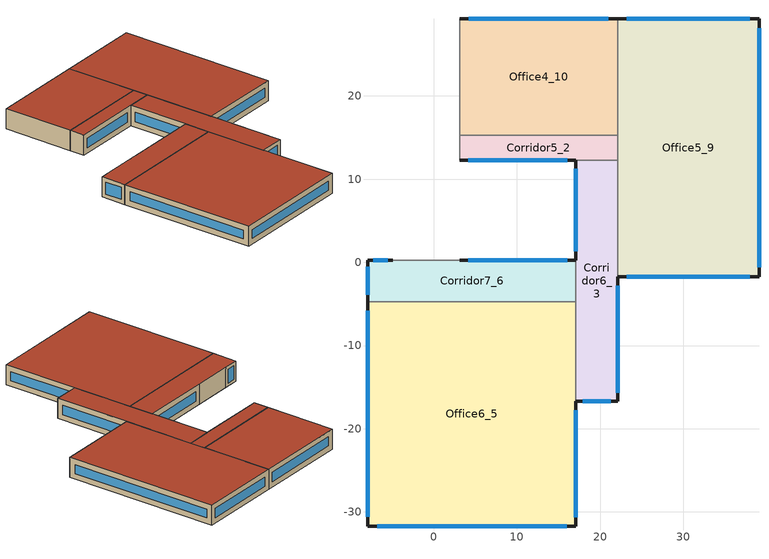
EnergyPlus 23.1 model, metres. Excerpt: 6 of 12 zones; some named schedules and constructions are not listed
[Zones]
Corridor5_2
 floor outside (90.1-2019 Nonresidential CZ 0 Exterior Floor (Mass)): 3.11,15.28 22.11,15.28 22.11,12.28 3.11,12.28 z7.07
 wall outside (90.1-2019 Nonresidential CZ 0 Exterior Wall (Mass)): 3.11,12.28 17.11,12.28 z7.07:11.07
 wall to Corridor4_4 (Interior Partition (Mass)): 3.11,15.28 3.11,12.28 z7.07:11.07
 wall to Corridor6_3 (Interior Partition (Mass)): 17.11,12.28 22.11,12.28 z7.07:11.07
 wall to Office5_9 (Interior Partition (Mass)): 22.11,12.28 22.11,15.28 z7.07:11.07
 wall to Office4_10 (Interior Partition (Mass)): 22.11,15.28 3.11,15.28 z7.07:11.07
 window (DoublePaneLoEe2): 4.16,12.28 16.05,12.28 z8.13:10.02
 roof outside (90.1-2019 Nonresidential CZ 0 Exterior Roof (Mass)): 3.11,15.28 3.11,12.28 22.11,12.28 22.11,15.28 z11.07
Corridor6_3
 floor outside (90.1-2019 Nonresidential CZ 0 Exterior Floor (Mass)): 17.11,12.28 22.11,12.28 22.11,-16.72 17.11,-16.72 z7.07
 wall outside (90.1-2019 Nonresidential CZ 0 Exterior Wall (Mass)): 17.11,12.28 17.11,0.28 / 17.11,-16.72 22.11,-16.72 22.11,-1.72 z7.07:11.07
 wall to Office6_5 (Interior Partition (Mass)): 17.11,-4.72 17.11,-16.72 z7.07:11.07
 wall to Corridor7_6 (Interior Partition (Mass)): 17.11,0.28 17.11,-4.72 z7.07:11.07
 wall to Office5_9 (Interior Partition (Mass)): 22.11,-1.72 22.11,12.28 z7.07:11.07
 window (DoublePaneLoEe2): 17.11,11.25 17.11,1.32 z8.11:10.04; 17.92,-16.72 21.29,-16.72 z7.89:10.26; 22.11,-15.65 22.11,-2.78 z8.14:10.01
 roof outside (90.1-2019 Nonresidential CZ 0 Exterior Roof (Mass)): 17.11,12.28 17.11,-16.72 22.11,-16.72 22.11,12.28 z11.07
Office6_5
 floor outside (90.1-2019 Nonresidential CZ 0 Exterior Floor (Mass)): -7.89,-31.72 -7.89,-4.72 17.11,-4.72 17.11,-31.72 z7.07
 wall outside (90.1-2019 Nonresidential CZ 0 Exterior Wall (Mass)): -7.89,-4.72 -7.89,-31.72 17.11,-31.72 17.11,-16.72 z7.07:11.07
 wall to Corridor7_6 (Interior Partition (Mass)): 17.11,-4.72 -7.89,-4.72 z7.07:11.07
 window (DoublePaneLoEe2): -6.77,-31.72 15.99,-31.72 z8.19:9.95; 17.11,-30.65 17.11,-17.78 z8.14:10.01; -7.89,-5.84 -7.89,-30.59 z8.2:9.95
 roof outside (90.1-2019 Nonresidential CZ 0 Exterior Roof (Mass)): -7.89,-31.72 17.11,-31.72 17.11,-4.72 -7.89,-4.72 z11.07
Corridor7_6
 floor outside (90.1-2019 Nonresidential CZ 0 Exterior Floor (Mass)): -7.89,-4.72 -7.89,0.28 17.11,0.28 17.11,-4.72 z7.07
 wall outside (90.1-2019 Nonresidential CZ 0 Exterior Wall (Mass)): -4.89,0.28 -7.89,0.28 -7.89,-4.72 / 17.11,0.28 3.11,0.28 z7.07:11.07
 wall to Corridor4_4 (Interior Partition (Mass)_FLIPPED): 3.11,0.28 -4.89,0.28 z7.07:11.07
 window (DoublePaneLoEe2): -5.52,0.28 -7.27,0.28 z7.7:10.45; 16.05,0.28 4.16,0.28 z8.13:10.02; -7.89,-0.53 -7.89,-3.9 z7.89:10.26
 roof outside (90.1-2019 Nonresidential CZ 0 Exterior Roof (Mass)): -7.89,-4.72 17.11,-4.72 17.11,0.28 -7.89,0.28 z11.07
Office5_9
 floor outside (90.1-2019 Nonresidential CZ 0 Exterior Floor (Mass)): 22.11,-1.72 22.11,29.28 39.11,29.28 39.11,-1.72 z7.07
 wall outside (90.1-2019 Nonresidential CZ 0 Exterior Wall (Mass)): 22.11,-1.72 39.11,-1.72 39.11,29.28 22.11,29.28 z7.07:11.07
 wall to Office4_10 (Interior Partition (Mass)): 22.11,29.28 22.11,15.28 z7.07:11.07
 window (DoublePaneLoEe2): 23.19,-1.72 38.02,-1.72 / 38.02,29.28 23.19,29.28 z8.16:9.99; 39.11,-0.58 39.11,28.15 z8.21:9.94
 roof outside (90.1-2019 Nonresidential CZ 0 Exterior Roof (Mass)): 22.11,-1.72 39.11,-1.72 39.11,29.28 22.11,29.28 z11.07
Office4_10
 floor outside (90.1-2019 Nonresidential CZ 0 Exterior Floor (Mass)): 3.11,29.28 22.11,29.28 22.11,15.28 3.11,15.28 z7.07
 wall outside (90.1-2019 Nonresidential CZ 0 Exterior Wall (Mass)): 22.11,29.28 3.11,29.28 z7.07:11.07
 wall to Corridor4_4 (Interior Partition (Mass)_FLIPPED): 3.11,29.28 3.11,15.28 z7.07:11.07
 window (DoublePaneLoEe2): 21.01,29.28 4.2,29.28 z8.17:9.98
 roof outside (90.1-2019 Nonresidential CZ 0 Exterior Roof (Mass)): 3.11,29.28 3.11,15.28 22.11,15.28 22.11,29.28 z11.07
[Schedule:Week:Daily]
CoolAvail_Corridor1_0_25: 44c6cf45-a61f-4237-bf04-5e849ad2ddc4, 240bfeff-75e5-441d-9e19-89f4be5ba3c9, b9f31716-6f31-4541-9ba2-50344bcb8c95, 9a2f571f-a8eb-4f76-a42a-22028b924d3f, a9680c2f-57d7-4d0b-a19c-dba03b44bbaa, 97317ec7-25f9-41ac-86e6-8e5d1d1666ac, 33f84060-ef09-4916-b370-e6958e3b3aa2, 44c6cf45-a61f-4237-bf04-5e849ad2ddc4, 44c6cf45-a61f-4237-bf04-5e849ad2ddc4, 44c6cf45-a61f-4237-bf04-5e849ad2ddc4, 44c6cf45-a61f-4237-bf04-5e849ad2ddc4, 44c6cf45-a61f-4237-bf04-5e849ad2ddc4
CoolAvail_Corridor1_0_26: 6ce3ed81-a7d6-4b80-a895-4a69b0babf7d, 45937cbe-892e-487e-b3bd-03a45aa4adc1, c0455bdd-af95-4971-8ef5-a4ce6233f74b, 7c16a9a9-536f-470f-b94a-3461c8ce2c7f, 4e8ec702-eccb-48c9-be7a-b4e620d11ed5, 57d5eec5-71b2-4c70-b8d5-8f8758f83b74, baf51103-ed76-46ed-9d19-b848216be30b, 6ce3ed81-a7d6-4b80-a895-4a69b0babf7d, 6ce3ed81-a7d6-4b80-a895-4a69b0babf7d, 6ce3ed81-a7d6-4b80-a895-4a69b0babf7d, 6ce3ed81-a7d6-4b80-a895-4a69b0babf7d, 6ce3ed81-a7d6-4b80-a895-4a69b0babf7d
CoolAvail_Corridor1_0_27: a2f5439f-c3cd-45c2-be62-8f5a9cf1a139, 8ea6eb9d-bced-4abf-b23f-a16258133356, b4124ec5-0540-413f-b80d-d3da15a69d38, 0c990a04-98ad-4999-8986-5d1af58771a9, 84a958a5-76b6-4d1b-a61b-dc7ecc07087d, b4bfe456-227b-47de-943d-ec78ccb2f744, 32c15e8a-c783-40b4-8139-aeb1af17eeb3, a2f5439f-c3cd-45c2-be62-8f5a9cf1a139, a2f5439f-c3cd-45c2-be62-8f5a9cf1a139, a2f5439f-c3cd-45c2-be62-8f5a9cf1a139, a2f5439f-c3cd-45c2-be62-8f5a9cf1a139, a2f5439f-c3cd-45c2-be62-8f5a9cf1a139
CoolAvail_Corridor1_0_28: 36a083da-d3d5-43c9-b7d2-3e8cbcd291a5, 75635ad2-147c-48cc-9360-a4e96b92f7b7, 8df3e9d2-1144-4367-925f-949e76229214, 489e27a7-ce73-4562-a476-d76abc720351, 28cf387f-780f-4fe0-8d02-66d859255fef, b398f28b-5c09-4770-9c98-d01447583dbb, 5467b45b-9ade-4559-a91f-d9f74dfb4392, 36a083da-d3d5-43c9-b7d2-3e8cbcd291a5, 36a083da-d3d5-43c9-b7d2-3e8cbcd291a5, 36a083da-d3d5-43c9-b7d2-3e8cbcd291a5, 36a083da-d3d5-43c9-b7d2-3e8cbcd291a5, 36a083da-d3d5-43c9-b7d2-3e8cbcd291a5
CoolAvail_Corridor1_0_29: a1aed9b5-ab9b-40bf-9d0f-50928aaea371, 51876491-c1b4-4518-9b58-1e1af6a768f8, e411209c-4f22-4549-9a0f-bd1254d4a333, 6b865d10-614c-419d-a77d-0d137d48593d, 28cf387f-780f-4fe0-8d02-66d859255fef, 28cf387f-780f-4fe0-8d02-66d859255fef, 714d5f4f-1ce3-49bb-90cb-2c0c29c850df, a1aed9b5-ab9b-40bf-9d0f-50928aaea371, a1aed9b5-ab9b-40bf-9d0f-50928aaea371, a1aed9b5-ab9b-40bf-9d0f-50928aaea371, a1aed9b5-ab9b-40bf-9d0f-50928aaea371, a1aed9b5-ab9b-40bf-9d0f-50928aaea371
CoolAvail_Corridor1_0_30: ce3927f1-79df-4182-a143-491cc1ed8d00, b69a8a62-896b-4ef4-a422-0ec6a2615c67, 3e730d68-4ebc-4391-8e68-83ae88f40ea6, f8198d78-944b-47a9-8f76-203c1a4674a7, 051b1d62-8712-4c38-8906-a592279e2e30, ec1663bb-de67-45e2-a772-d4c62d1a9c76, 7d75f803-26e3-4a7e-989a-edfc36fb74c8, ce3927f1-79df-4182-a143-491cc1ed8d00, ce3927f1-79df-4182-a143-491cc1ed8d00, ce3927f1-79df-4182-a143-491cc1ed8d00, ce3927f1-79df-4182-a143-491cc1ed8d00, ce3927f1-79df-4182-a143-491cc1ed8d00
CoolAvail_Corridor1_0_31: 1b044666-3799-4978-ba92-8142ae7cce81, 34661b52-b95d-4bc2-9fa2-b4817bcd8d69, e411209c-4f22-4549-9a0f-bd1254d4a333, 2602971e-e2b5-47c7-be14-6eae3b630083, 95db7498-f620-4ca2-ae64-4b3c5beb15ea, a99d6ef9-3d81-44e5-a53a-1a8384ac6ce0, 1766556a-9b71-40c3-a67e-0438e5f7b24e, 1b044666-3799-4978-ba92-8142ae7cce81, 1b044666-3799-4978-ba92-8142ae7cce81, 1b044666-3799-4978-ba92-8142ae7cce81, 1b044666-3799-4978-ba92-8142ae7cce81, 1b044666-3799-4978-ba92-8142ae7cce81
CoolAvail_Corridor1_0_32: 9b9f3479-ff7f-4a9d-a6d7-76a9709c2e71, 2b28b044-ed8f-4c0d-82a1-980130bf2248, f87d27da-031e-4d63-801a-b7f69741a6b4, 81dabb06-9689-4343-879f-110b122c3645, 1242ee56-d6cf-462a-ade5-11d30a9780d5, e344ddef-4962-420f-85e2-f5c150d679e5, ffd09ddc-9102-4ad7-be12-65ce090cfeba, 9b9f3479-ff7f-4a9d-a6d7-76a9709c2e71, 9b9f3479-ff7f-4a9d-a6d7-76a9709c2e71, 9b9f3479-ff7f-4a9d-a6d7-76a9709c2e71, 9b9f3479-ff7f-4a9d-a6d7-76a9709c2e71, 9b9f3479-ff7f-4a9d-a6d7-76a9709c2e71
CoolAvail_Corridor1_0_33: b55eb57c-643e-4fc9-b324-50d3e40fb666, 491f8cdb-9c3c-4dc9-8fcd-590ef5e77c89, 5b6d78ea-f767-428e-86c2-ba8ecb36dfaa, eb0fa9bf-e4a1-4a5d-9ac5-d7e4c1240da4, 9d154d37-4260-4026-8928-29595f42171f, b8cda9f7-163b-4697-bceb-33b4b1aae47b, b03318f2-b386-4f2d-81cc-0c0b5e91b8b3, b55eb57c-643e-4fc9-b324-50d3e40fb666, b55eb57c-643e-4fc9-b324-50d3e40fb666, b55eb57c-643e-4fc9-b324-50d3e40fb666, b55eb57c-643e-4fc9-b324-50d3e40fb666, b55eb57c-643e-4fc9-b324-50d3e40fb666
CoolAvail_Corridor1_0_34: 02330130-0b7b-4af9-9bd3-7d9e0938c6e9, df49a15c-b2ff-46f6-8f8e-6f0da56214ec, 434c5413-1246-47ac-9f07-298d2dff6bae, c2e363a4-ecad-423c-9f6e-9bc37d77a88e, a48b2b46-5358-4de7-bb09-8bf259215a9f, f8dbe09b-ed34-4ddf-8900-e122ace980da, 69f5ed30-1af8-4d5d-aec1-3eb095da9fb7, 02330130-0b7b-4af9-9bd3-7d9e0938c6e9, 02330130-0b7b-4af9-9bd3-7d9e0938c6e9, 02330130-0b7b-4af9-9bd3-7d9e0938c6e9, 02330130-0b7b-4af9-9bd3-7d9e0938c6e9, 02330130-0b7b-4af9-9bd3-7d9e0938c6e9
CoolAvail_Corridor1_0_35: 02c76f76-94cf-461c-afbc-bc5b4ff9c805, a0c0cab8-4f9a-4ced-bd05-3508abf56f70, 7b3c559d-0aef-43ea-a2ce-0318257733e3, b5026e55-8b1b-482d-9523-32ea7c3d715a, 666cb8e4-9a2e-47ca-baee-c9bf0db00492, 577f36fc-207c-4c03-8701-113d78fc15b1, a0f41693-ff3a-4fe0-b7b3-2f072955540f, 02c76f76-94cf-461c-afbc-bc5b4ff9c805, 02c76f76-94cf-461c-afbc-bc5b4ff9c805, 02c76f76-94cf-461c-afbc-bc5b4ff9c805, 02c76f76-94cf-461c-afbc-bc5b4ff9c805, 02c76f76-94cf-461c-afbc-bc5b4ff9c805
CoolAvail_Corridor1_0_36: 63d49d35-fa98-462d-a070-65141f953828, cfbdf803-1be8-4e67-a6e1-1cef50e2aeca, 44d64cc3-a848-4a1f-8d9e-95b665a51591, 3c02e85b-ea55-499d-8f5b-588ac2eb91b2, 69c12021-d423-489c-8a8f-9282d813251f, db116403-2cab-48ed-bfee-180b4db1194b, b9f31716-6f31-4541-9ba2-50344bcb8c95, 63d49d35-fa98-462d-a070-65141f953828, 63d49d35-fa98-462d-a070-65141f953828, 63d49d35-fa98-462d-a070-65141f953828, 63d49d35-fa98-462d-a070-65141f953828, 63d49d35-fa98-462d-a070-65141f953828
CoolAvail_Corridor1_0_37: 28cf387f-780f-4fe0-8d02-66d859255fef, dea5abc6-c6a5-4ad8-9db0-dd04b8648f47, f8f031fb-55d7-4113-826e-46df9e269b83, 9439cbf5-d5ff-4074-a405-9ab2b460fbb4, 80aae938-f4e7-4bfd-bcac-6303aa2b673e, 430e0d3d-58c2-4aec-afdb-d605db7b8648, 3e2ffb6e-4ba5-4575-9637-70f477fbe3e4, 28cf387f-780f-4fe0-8d02-66d859255fef, 28cf387f-780f-4fe0-8d02-66d859255fef, 28cf387f-780f-4fe0-8d02-66d859255fef, 28cf387f-780f-4fe0-8d02-66d859255fef, 28cf387f-780f-4fe0-8d02-66d859255fef
CoolAvail_Corridor1_0_38: 8082231e-6d23-4a24-b053-6047dec3c4d4, 03acb633-0e3a-4c43-ba6c-1c1954176612, 63d49d35-fa98-462d-a070-65141f953828, b39f9c08-f252-49b5-b819-695040dc3642, 9d3e4857-92ef-4dd8-97cb-17e5176d520d, d1ffbada-6852-4fe5-92ac-6576efdba325, 954b7ab4-e2b9-4bf8-9b50-9685aff6042e, 8082231e-6d23-4a24-b053-6047dec3c4d4, 8082231e-6d23-4a24-b053-6047dec3c4d4, 8082231e-6d23-4a24-b053-6047dec3c4d4, 8082231e-6d23-4a24-b053-6047dec3c4d4, 8082231e-6d23-4a24-b053-6047dec3c4d4
CoolAvail_Corridor1_0_39: 45903201-a7ff-4873-9a96-1d8e6987fc98, caadc734-b040-485b-bb9c-427144f03ec6, c2ac46ce-d703-499b-8642-5c076bb1a8c2, 227e6952-2946-49a0-bb76-e66d42418431, 4f15297a-f34a-4033-bc6e-cdefa81589fa, f6632674-8357-41c2-a392-1f5c7f2c57ad, 28cf387f-780f-4fe0-8d02-66d859255fef, 45903201-a7ff-4873-9a96-1d8e6987fc98, 45903201-a7ff-4873-9a96-1d8e6987fc98, 45903201-a7ff-4873-9a96-1d8e6987fc98, 45903201-a7ff-4873-9a96-1d8e6987fc98, 45903201-a7ff-4873-9a96-1d8e6987fc98
CoolAvail_Corridor1_0_40: 6b865d10-614c-419d-a77d-0d137d48593d, 5d2f6e18-a4a7-4761-b986-358a724ba59e, d8219eba-6049-4719-bbae-982766623e24, 7c8d18ee-8c49-4ee1-a37a-0f502e04c430, 91312270-6507-49d8-b3af-f2f66574d585, dc948ca8-26c4-4469-b8a7-68576a6a40b3, 0a490d19-edc0-4b3b-aefc-552a68770a68, 6b865d10-614c-419d-a77d-0d137d48593d, 6b865d10-614c-419d-a77d-0d137d48593d, 6b865d10-614c-419d-a77d-0d137d48593d, 6b865d10-614c-419d-a77d-0d137d48593d, 6b865d10-614c-419d-a77d-0d137d48593d
CoolAvail_Corridor1_0_41: 52267322-b833-48d4-93e8-5bd0c94710a0, 01baa899-09a0-4ea4-8af9-04391befd078, 3cfdcbb5-4bc2-4460-ab53-19f944b304c8, 5a53f045-15ef-458e-965d-aaa883960cef, 75e94847-8e13-4c8b-93ed-5684a680ae61, ae225517-4b84-49a0-8c55-97e60d2b6754, 51fce39d-d843-4d8b-ae4d-b7cb47dbfb7f, 52267322-b833-48d4-93e8-5bd0c94710a0, 52267322-b833-48d4-93e8-5bd0c94710a0, 52267322-b833-48d4-93e8-5bd0c94710a0, 52267322-b833-48d4-93e8-5bd0c94710a0, 52267322-b833-48d4-93e8-5bd0c94710a0
CoolAvail_Corridor1_0_42: d3506403-cd9a-4c28-b6db-d9150907f1b8, 692a7c8a-1c99-4a6f-8feb-491007400ad0, c3cf2fd4-39ad-4fb4-b75a-b768009b5a3f, 71c67952-b934-4771-baec-41a3a5247320, dab5211e-4043-4bd5-b6a3-686c985c5db3, 631f01d7-ab7f-49d3-a252-7019c9405a3c, 0cd4baa2-a235-4268-b642-3bd5f5058037, d3506403-cd9a-4c28-b6db-d9150907f1b8, d3506403-cd9a-4c28-b6db-d9150907f1b8, d3506403-cd9a-4c28-b6db-d9150907f1b8, d3506403-cd9a-4c28-b6db-d9150907f1b8, d3506403-cd9a-4c28-b6db-d9150907f1b8
CoolAvail_Corridor1_0_43: 27a775d1-2799-4b96-a959-0eb89fe98382, 80cb1e91-8182-49b5-aa72-dbc3962e2512, a8c0b0d8-d3ef-4760-8a4d-0035488eedfd, 70cd05d9-751b-4cee-935f-a584857e498e, 985b0579-1d94-41d4-8b54-0f404620d070, 2da556a9-50ba-4206-8bbf-ba9ac385cfa5, 2c672940-19b7-421a-8188-54d8e7ba72d3, 27a775d1-2799-4b96-a959-0eb89fe98382, 27a775d1-2799-4b96-a959-0eb89fe98382, 27a775d1-2799-4b96-a959-0eb89fe98382, 27a775d1-2799-4b96-a959-0eb89fe98382, 27a775d1-2799-4b96-a959-0eb89fe98382
CoolAvail_Corridor1_0_44: a763327f-e078-42a5-8e02-3a0dd7feaced, 507399da-2a8b-4e1a-a11d-a71815d56c38, 63c9e9cc-76f8-4b48-bbd6-0d91a32845e8, ecd5ae4a-d016-4fc5-a8fc-8a09832a413c, cb8ddd0d-6da4-4fc2-b4fa-15d8e421a79f, 24be1c14-e195-4564-b384-0d43ed87b026, 5ba7f730-b240-402d-9719-cdd0aa8d87dd, a763327f-e078-42a5-8e02-3a0dd7feaced, a763327f-e078-42a5-8e02-3a0dd7feaced, a763327f-e078-42a5-8e02-3a0dd7feaced, a763327f-e078-42a5-8e02-3a0dd7feaced, a763327f-e078-42a5-8e02-3a0dd7feaced
CoolAvail_Corridor1_0_45: 3612b8da-0a1d-4bb5-975c-bc49aac4a66a, b69a8a62-896b-4ef4-a422-0ec6a2615c67, a7d40797-0fdf-4174-8411-34bf25558046, 6b474365-af8e-458e-849a-788c33d72759, c2ac46ce-d703-499b-8642-5c076bb1a8c2, 1bf324af-11f4-43df-bf20-d492d21d8c1b, 3612b8da-0a1d-4bb5-975c-bc49aac4a66a, 3612b8da-0a1d-4bb5-975c-bc49aac4a66a, 3612b8da-0a1d-4bb5-975c-bc49aac4a66a, 3612b8da-0a1d-4bb5-975c-bc49aac4a66a, 3612b8da-0a1d-4bb5-975c-bc49aac4a66a, 3612b8da-0a1d-4bb5-975c-bc49aac4a66a
CoolAvail_Corridor1_0_46: ace6e12e-48a4-4ecd-a18d-52a5a243a985, 692a7c8a-1c99-4a6f-8feb-491007400ad0, 1bf8160f-5c12-46e4-81d6-3d2eccfed065, bc62c44f-56ad-4c04-94db-d57fc7f6c792, bff58965-9f1a-46c8-9463-f46d51d88d8f, 89dab37f-e068-488d-b21d-74fde9172915, 1fdc2da5-1815-4ef0-be14-241d1055f806, ace6e12e-48a4-4ecd-a18d-52a5a243a985, ace6e12e-48a4-4ecd-a18d-52a5a243a985, ace6e12e-48a4-4ecd-a18d-52a5a243a985, ace6e12e-48a4-4ecd-a18d-52a5a243a985, ace6e12e-48a4-4ecd-a18d-52a5a243a985
CoolAvail_Corridor1_0_47: d73cfe5b-732e-409d-9361-381d8572ca1b, aa4eaca1-4b3c-4157-ac38-55343d148e1e, c1399a7c-f1d2-4747-81b9-383578351be8, e56826dc-c560-4824-b1a5-68cde07b9c75, 504b8e7b-b91e-4039-834f-28c4107da531, 206faf31-e17b-4553-a43e-00f4809626aa, c3e0a98c-3013-4bfc-aefc-7d57471c2358, d73cfe5b-732e-409d-9361-381d8572ca1b, d73cfe5b-732e-409d-9361-381d8572ca1b, d73cfe5b-732e-409d-9361-381d8572ca1b, d73cfe5b-732e-409d-9361-381d8572ca1b, d73cfe5b-732e-409d-9361-381d8572ca1b
CoolAvail_Corridor1_0_48: 1d553196-b9fd-4d8c-a6f0-93a3df51ab2f, c7d7a3af-1110-4a44-959f-95b394fee1b7, 3dcea64d-c26a-4ad6-92c3-77ce39606ded, d2362845-9ff8-4fd9-b0f1-9023312239cd, 9fde79ce-808b-4be5-9236-183462dafdd2, 418b17a6-e311-4229-9af6-ff0bf72ee066, 265335a5-86b4-4fae-9e1f-64f20e376f08, 1d553196-b9fd-4d8c-a6f0-93a3df51ab2f, 1d553196-b9fd-4d8c-a6f0-93a3df51ab2f, 1d553196-b9fd-4d8c-a6f0-93a3df51ab2f, 1d553196-b9fd-4d8c-a6f0-93a3df51ab2f, 1d553196-b9fd-4d8c-a6f0-93a3df51ab2f
CoolAvail_Corridor1_0_49: bf53786d-7c89-45a7-a65d-7379e5393172, f01ccdc8-e9a9-4fe8-956d-1121a3138034, 10db8715-2282-4dd2-ba16-2b620b72219b, 17c9e906-b66c-40b7-849a-e7c207e2248d, f080f6a6-0fa1-4244-9e8f-dbb833461611, 82637cac-59b5-4817-9ec8-bce127f1267e, d4c5f88b-37b3-48ab-934d-acf822dcba40, bf53786d-7c89-45a7-a65d-7379e5393172, bf53786d-7c89-45a7-a65d-7379e5393172, bf53786d-7c89-45a7-a65d-7379e5393172, bf53786d-7c89-45a7-a65d-7379e5393172, bf53786d-7c89-45a7-a65d-7379e5393172
CoolAvail_Corridor1_0_50: 3867438e-e9d7-4102-957c-cb012f63039f, d8219eba-6049-4719-bbae-982766623e24, b393b628-0fa7-4727-933b-61eb40549425, 8f4352dd-c9bd-4828-8343-6d221af9c6c4, 4f40a391-c062-41bc-87bf-16195e52f037, 9cb46ef5-359a-4e0a-b34b-3d84d53b8ef3, 4c8fb74c-6538-4ecb-be80-088d96d9e2c4, 3867438e-e9d7-4102-957c-cb012f63039f, 3867438e-e9d7-4102-957c-cb012f63039f, 3867438e-e9d7-4102-957c-cb012f63039f, 3867438e-e9d7-4102-957c-cb012f63039f, 3867438e-e9d7-4102-957c-cb012f63039f
CoolAvail_Corridor1_0_51: 8fbc48ed-60e3-4f80-a76d-d69bab472439, efed817c-dc9f-439f-ab98-c0f73c1b3a8d, e778b4a4-cb3b-47e9-ba8e-157863696d0f, b8d47d5b-81a9-4fc1-81a0-29d42367e422, 273554ea-4e64-46f5-b203-b84a4f5a0a96, cd12c2a9-bf04-40b8-9457-784e167eb4fa, a99d6ef9-3d81-44e5-a53a-1a8384ac6ce0, 8fbc48ed-60e3-4f80-a76d-d69bab472439, 8fbc48ed-60e3-4f80-a76d-d69bab472439, 8fbc48ed-60e3-4f80-a76d-d69bab472439, 8fbc48ed-60e3-4f80-a76d-d69bab472439, 8fbc48ed-60e3-4f80-a76d-d69bab472439
CoolAvail_Corridor1_0_52: ef43c7d3-47a8-4d9f-9600-6f971d88cb10, ef43c7d3-47a8-4d9f-9600-6f971d88cb10, ef43c7d3-47a8-4d9f-9600-6f971d88cb10, ef43c7d3-47a8-4d9f-9600-6f971d88cb10, ef43c7d3-47a8-4d9f-9600-6f971d88cb10, ef43c7d3-47a8-4d9f-9600-6f971d88cb10, ef43c7d3-47a8-4d9f-9600-6f971d88cb10, ef43c7d3-47a8-4d9f-9600-6f971d88cb10, ef43c7d3-47a8-4d9f-9600-6f971d88cb10, ef43c7d3-47a8-4d9f-9600-6f971d88cb10, ef43c7d3-47a8-4d9f-9600-6f971d88cb10, ef43c7d3-47a8-4d9f-9600-6f971d88cb10
NatVentAvail_Corridor1_0_0: dbf08e16-4042-4c67-984b-07f8cde1e68b, fbfd6f06-c4d6-4238-99d3-798bb2f8b9d1, 0b1959bb-9368-4a82-8e59-dfa73476eba2, e39e132d-e360-43ac-81bf-0e6ea7e1b920, 9d744e88-ca86-4a94-b810-3c64c1da758e, 625fab60-28ec-499e-ae5e-d6760f51dfe9, 03ea509b-91f5-49e7-acfd-32594791f2c7, dbf08e16-4042-4c67-984b-07f8cde1e68b, dbf08e16-4042-4c67-984b-07f8cde1e68b, dbf08e16-4042-4c67-984b-07f8cde1e68b, dbf08e16-4042-4c67-984b-07f8cde1e68b, dbf08e16-4042-4c67-984b-07f8cde1e68b
NatVentAvail_Corridor1_0_1: 60439f76-d454-422c-9118-9fcac7943ff4, 18c1df1a-fdff-4a86-a412-c2a50684ad3d, ef8518cd-967c-444e-affd-c2472cd5eddf, 4351f359-33ba-4d0e-9684-bcf06bd42171, 1344c54c-68e8-4b00-a909-008773a8fec9, 903e706f-1f4b-416c-9b92-ea283572d0b8, 5a989e9e-7b84-4b49-a2d7-90c7c880b60b, 60439f76-d454-422c-9118-9fcac7943ff4, 60439f76-d454-422c-9118-9fcac7943ff4, 60439f76-d454-422c-9118-9fcac7943ff4, 60439f76-d454-422c-9118-9fcac7943ff4, 60439f76-d454-422c-9118-9fcac7943ff4
NatVentAvail_Corridor1_0_2: 6427b939-c559-45d8-87d9-ae6f09cc8149, edad5fd3-dd51-4006-ba0b-8cf182e1401b, 1344c54c-68e8-4b00-a909-008773a8fec9, 9a2de973-4ff4-47bc-be4e-448910d52937, fbfd6f06-c4d6-4238-99d3-798bb2f8b9d1, d283a5bb-fb4e-45db-93e0-87292aadbaf3, 12ec8851-504f-4095-a055-bfdb6a76af87, 6427b939-c559-45d8-87d9-ae6f09cc8149, 6427b939-c559-45d8-87d9-ae6f09cc8149, 6427b939-c559-45d8-87d9-ae6f09cc8149, 6427b939-c559-45d8-87d9-ae6f09cc8149, 6427b939-c559-45d8-87d9-ae6f09cc8149
NatVentAvail_Corridor1_0_3: 7e2c8b33-35aa-4d04-a000-43ce7bee5412, 1cca4ff0-4b40-4885-baf7-38d39b15c3ec, 4f8db412-c1ff-49fb-8ca9-fd3f6009b7f5, 5b3749f8-bf85-478f-853a-bf1acde973b3, 4b914767-2f2e-4661-baa7-9e96641befca, dbf08e16-4042-4c67-984b-07f8cde1e68b, 7e77d71a-12dc-450f-b5c9-33cbc9f022f7, 7e2c8b33-35aa-4d04-a000-43ce7bee5412, 7e2c8b33-35aa-4d04-a000-43ce7bee5412, 7e2c8b33-35aa-4d04-a000-43ce7bee5412, 7e2c8b33-35aa-4d04-a000-43ce7bee5412, 7e2c8b33-35aa-4d04-a000-43ce7bee5412
NatVentAvail_Corridor1_0_4: 9200f0e1-4339-42ad-ad53-12325555cdd5, 9c59460f-b00d-4337-8d9e-056fb617f1d6, eb2c472b-0727-4496-92f3-ec27d488174d, 92ba7a3c-87fe-4a8e-a922-bb2bb43cc078, 3c058b91-dc4f-4303-9079-17a0168a711a, d0c0a4bd-92b5-4f3b-8991-9947c61913c9, 9c59460f-b00d-4337-8d9e-056fb617f1d6, 9200f0e1-4339-42ad-ad53-12325555cdd5, 9200f0e1-4339-42ad-ad53-12325555cdd5, 9200f0e1-4339-42ad-ad53-12325555cdd5, 9200f0e1-4339-42ad-ad53-12325555cdd5, 9200f0e1-4339-42ad-ad53-12325555cdd5
NatVentAvail_Corridor1_0_5: f726375f-b5f9-4f7f-ab15-6b005afc0755, 1dbcecba-8097-43f8-9d4c-f16a29861730, 49c5c153-98b8-47f0-a241-f795c61a6a47, 6bed1987-dc78-46b3-a058-cd2539f6f3de, a6a967a9-9826-4815-ae02-f4752822c884, 1a85f896-0f2b-433e-b37d-07126eca767c, f5719e8d-80b0-40ae-80b5-09706f860dd1, f726375f-b5f9-4f7f-ab15-6b005afc0755, f726375f-b5f9-4f7f-ab15-6b005afc0755, f726375f-b5f9-4f7f-ab15-6b005afc0755, f726375f-b5f9-4f7f-ab15-6b005afc0755, f726375f-b5f9-4f7f-ab15-6b005afc0755
NatVentAvail_Corridor1_0_6: 5dea9901-b88c-4dd2-9f37-03876a4df9fe, 434c5413-1246-47ac-9f07-298d2dff6bae, 31305db9-10af-4c51-9ba7-ccb440de74c9, 0b163cb3-cdd5-4644-9c82-9c2d4f903ac9, f6a6441d-e6d1-47ed-ac72-be88913b360e, b39f6b04-8dfa-4b8d-9dfb-16dbe4ac223d, 81d55f83-0206-4f80-bb88-e9742a553588, 5dea9901-b88c-4dd2-9f37-03876a4df9fe, 5dea9901-b88c-4dd2-9f37-03876a4df9fe, 5dea9901-b88c-4dd2-9f37-03876a4df9fe, 5dea9901-b88c-4dd2-9f37-03876a4df9fe, 5dea9901-b88c-4dd2-9f37-03876a4df9fe
NatVentAvail_Corridor1_0_7: 743dd770-0e71-437e-a7b4-2988a3a2aa2c, 7c80f19c-96b6-4a0f-b2c7-d65871a948a0, 9b80ea22-b04f-4f76-a8da-6df12989dc52, a970ebd0-877e-42a0-9fd7-e3cd75c54f97, c7870187-5913-4925-83e5-f6feb5a7bef3, 7976a79c-af9c-4168-8d33-e5903706bf56, 08d841f6-7842-42cf-a0a3-9f5f7e60f4b6, 743dd770-0e71-437e-a7b4-2988a3a2aa2c, 743dd770-0e71-437e-a7b4-2988a3a2aa2c, 743dd770-0e71-437e-a7b4-2988a3a2aa2c, 743dd770-0e71-437e-a7b4-2988a3a2aa2c, 743dd770-0e71-437e-a7b4-2988a3a2aa2c
NatVentAvail_Corridor1_0_8: cbb73d07-902a-4671-bbc8-ca8a6dde22cd, a71a417e-d4df-48dd-96e8-f5cebb9f622c, daca385f-3f03-440a-9516-d4134d30dc28, 3987a1c3-85bd-4c42-92fa-4025ebfa69ac, c6b34083-8a2e-4591-a558-b03e2efde80a, 2635f401-7cb6-4885-a873-d83ec9d3d333, b930cbea-39b9-4d41-bc41-e8a4113a257c, cbb73d07-902a-4671-bbc8-ca8a6dde22cd, cbb73d07-902a-4671-bbc8-ca8a6dde22cd, cbb73d07-902a-4671-bbc8-ca8a6dde22cd, cbb73d07-902a-4671-bbc8-ca8a6dde22cd, cbb73d07-902a-4671-bbc8-ca8a6dde22cd
NatVentAvail_Corridor1_0_9: 74230180-4c0a-41b1-a895-da9095738c02, acffe17d-ba74-4bf8-b001-e80e59c8c130, b930cbea-39b9-4d41-bc41-e8a4113a257c, 06485f3a-aade-423b-ac43-24b2eb0fab13, 358d3502-b07b-49e5-a001-90df4720419d, 2cb54b0b-2641-44c5-84a6-8f71fd106f59, 43399a00-a045-4d83-bbb2-3dfe9da4c5b4, 74230180-4c0a-41b1-a895-da9095738c02, 74230180-4c0a-41b1-a895-da9095738c02, 74230180-4c0a-41b1-a895-da9095738c02, 74230180-4c0a-41b1-a895-da9095738c02, 74230180-4c0a-41b1-a895-da9095738c02
NatVentAvail_Corridor1_0_10: a2fb1bfa-c4d9-4130-8ec6-f4b01a015260, b930cbea-39b9-4d41-bc41-e8a4113a257c, f4b05cfc-72e3-484a-9682-a873cfb7f05f, 30cb45e8-6afa-4cbb-8642-6ad9a42456a1, a5cee800-7363-4040-ad6f-e54c5ef976b2, 276f90fc-d980-4af6-b1d0-4bfffd4e3cd2, b50614cd-1746-4bc0-90f0-7d304ac52b2b, a2fb1bfa-c4d9-4130-8ec6-f4b01a015260, a2fb1bfa-c4d9-4130-8ec6-f4b01a015260, a2fb1bfa-c4d9-4130-8ec6-f4b01a015260, a2fb1bfa-c4d9-4130-8ec6-f4b01a015260, a2fb1bfa-c4d9-4130-8ec6-f4b01a015260
NatVentAvail_Corridor1_0_11: b930cbea-39b9-4d41-bc41-e8a4113a257c, 4f301a6f-236c-4310-9b20-a7926faac36f, de92f683-ff83-4cef-9dfa-bdbcabe8895b, 0b61f763-56c2-4a83-9a58-bfa3ed2d6a75, c97d197c-929e-405b-aa0c-30d4b1da4ddb, 45f0b060-53ba-409a-bbf3-dd96b4b6e9e0, 5263bc76-4f65-48ba-90d0-cb96716400e0, b930cbea-39b9-4d41-bc41-e8a4113a257c, b930cbea-39b9-4d41-bc41-e8a4113a257c, b930cbea-39b9-4d41-bc41-e8a4113a257c, b930cbea-39b9-4d41-bc41-e8a4113a257c, b930cbea-39b9-4d41-bc41-e8a4113a257c
NatVentAvail_Corridor1_0_12: be28e230-47f0-480d-8cf6-8eb2f75102ab, c5e26b82-dd70-43ee-84fd-6c98e4705544, 76a52eb4-657f-46a9-891e-94b723149b4f, 23f0be58-1a81-48a8-9a6c-16a9ccec1fa9, c3cb8121-0264-4a7e-8b99-b95473eaebcc, ab1708b4-9434-46e2-8958-fe9d345984b3, a81393ee-eb58-4265-bd76-0f3e2dc411dc, be28e230-47f0-480d-8cf6-8eb2f75102ab, be28e230-47f0-480d-8cf6-8eb2f75102ab, be28e230-47f0-480d-8cf6-8eb2f75102ab, be28e230-47f0-480d-8cf6-8eb2f75102ab, be28e230-47f0-480d-8cf6-8eb2f75102ab
NatVentAvail_Corridor1_0_13: 7d7b8a1c-40be-4adb-82cb-69551fb11ed8, e03a463f-97d7-43ff-b4ed-91e51b1cd1b7, 48262071-2428-4293-94b1-d23b179bbe88, 23e3fbca-68a9-4c4c-8488-be589f267f7b, 6676f34e-c470-47d3-b0b5-80ff68e93c25, 378217e3-61df-4a4c-928a-ff02ea0323e7, 0e8f5745-8426-43ae-ba44-12d5bdafcade, 7d7b8a1c-40be-4adb-82cb-69551fb11ed8, 7d7b8a1c-40be-4adb-82cb-69551fb11ed8, 7d7b8a1c-40be-4adb-82cb-69551fb11ed8, 7d7b8a1c-40be-4adb-82cb-69551fb11ed8, 7d7b8a1c-40be-4adb-82cb-69551fb11ed8
NatVentAvail_Corridor1_0_14: 06d83c67-cca3-4705-af22-2d178984e95e, 9b905370-de81-4ca0-a2c9-79d887a45048, f79c1e54-ff10-4702-a906-8a15145049de, db20b12c-3cb9-4ad7-8c3d-d81ca5d06d17, 7eb0a93c-7be0-43a1-90bd-2422bf6e2bb8, 485d5804-5f80-455c-acca-1022a8f79659, 643e037d-fe35-4a53-b04a-52931c3167e3, 06d83c67-cca3-4705-af22-2d178984e95e, 06d83c67-cca3-4705-af22-2d178984e95e, 06d83c67-cca3-4705-af22-2d178984e95e, 06d83c67-cca3-4705-af22-2d178984e95e, 06d83c67-cca3-4705-af22-2d178984e95e
NatVentAvail_Corridor1_0_15: a0c6edab-b14d-4783-89e0-9dc9a3df6dae, c78fc51e-dcba-485a-ab48-d8f216c6ec5d, 902277fd-d57e-4fb6-bea5-0ef18ca370a4, b393b628-0fa7-4727-933b-61eb40549425, 3c36fa1b-0849-4ff2-9c2d-48a09b6443c6, 98cd1a2e-8658-48e0-be66-a2b67b63571a, 2a14485f-f3bd-4161-82c7-3ce6857f129a, a0c6edab-b14d-4783-89e0-9dc9a3df6dae, a0c6edab-b14d-4783-89e0-9dc9a3df6dae, a0c6edab-b14d-4783-89e0-9dc9a3df6dae, a0c6edab-b14d-4783-89e0-9dc9a3df6dae, a0c6edab-b14d-4783-89e0-9dc9a3df6dae
NatVentAvail_Corridor1_0_16: 0494cb22-4b0c-4090-86ab-2b135fcda9cc, 4091c8a6-ed0a-4f1a-8fa1-ce8d32ba7d3f, 77219de6-0978-454d-a12b-65d9108a852f, adb7e2e0-dfce-4876-8cf2-3553914c4574, 8dd0a794-383e-4f22-b372-b699ebd0992f, 19f0c3df-5c98-4fde-ab79-ff35534fb66b, c2288193-e73d-474a-842d-96b0f3b79609, 0494cb22-4b0c-4090-86ab-2b135fcda9cc, 0494cb22-4b0c-4090-86ab-2b135fcda9cc, 0494cb22-4b0c-4090-86ab-2b135fcda9cc, 0494cb22-4b0c-4090-86ab-2b135fcda9cc, 0494cb22-4b0c-4090-86ab-2b135fcda9cc
NatVentAvail_Corridor1_0_17: 33109c49-f5d3-472f-bd17-42508a1ffa88, 1d1429a2-90b7-4f75-a421-6138da685bef, 5d7694ac-7888-40bc-8940-9f207f44aca5, 66aed7d0-7128-4772-8045-84ab34d9a687, 7d1ebb44-cce3-4f3a-92b2-8306892c4f7b, 08f4a819-a6b1-4143-8366-9abb118e4348, 1f6a0229-8a9e-4734-bf61-7de13560bf0e, 33109c49-f5d3-472f-bd17-42508a1ffa88, 33109c49-f5d3-472f-bd17-42508a1ffa88, 33109c49-f5d3-472f-bd17-42508a1ffa88, 33109c49-f5d3-472f-bd17-42508a1ffa88, 33109c49-f5d3-472f-bd17-42508a1ffa88
NatVentAvail_Corridor1_0_18: 1bd90e57-d958-4346-a1e2-0d562759d591, 586e52e9-df0d-4826-b975-b325054d28a0, 6803c44e-31c4-4556-93ed-9df1956b43a5, 1bd90e57-d958-4346-a1e2-0d562759d591, 4d91c5f3-340d-4dc3-9ada-8aad9df8c9d1, 2987e560-4526-436f-b8e1-48f2d278802f, e2f45772-32b8-4041-8102-7da9ada32e36, 1bd90e57-d958-4346-a1e2-0d562759d591, 1bd90e57-d958-4346-a1e2-0d562759d591, 1bd90e57-d958-4346-a1e2-0d562759d591, 1bd90e57-d958-4346-a1e2-0d562759d591, 1bd90e57-d958-4346-a1e2-0d562759d591
NatVentAvail_Corridor1_0_19: 9134048f-3859-4415-9ed4-f7444dcc507c, 6b69bab7-dd3d-4751-85fb-581a92924ee8, 62f0bce8-1881-4049-a340-c6674fdebec3, 36648d62-8a40-43e9-9982-2b92baa52a15, 162663a8-3a70-4395-b6a1-b9a779cff55a, 053bfc48-d830-411f-8911-2f244716abe2, 4a6a0131-60b4-48fc-ab76-053aea7ee0fe, 9134048f-3859-4415-9ed4-f7444dcc507c, 9134048f-3859-4415-9ed4-f7444dcc507c, 9134048f-3859-4415-9ed4-f7444dcc507c, 9134048f-3859-4415-9ed4-f7444dcc507c, 9134048f-3859-4415-9ed4-f7444dcc507c
NatVentAvail_Corridor1_0_20: f8345704-d31d-40fd-88b6-e4970249c293, 2ee20784-e430-4260-a4ce-600f60d78ab6, 9134048f-3859-4415-9ed4-f7444dcc507c, d11c283d-5dee-439d-b7f2-228566e91f22, 1217e71b-d2a7-41f2-a225-0d21ba4ecec7, 42528739-f633-49a2-a38b-8b929cf420f6, a367aa53-eeea-4ff7-897c-ef5e568e7c5e, f8345704-d31d-40fd-88b6-e4970249c293, f8345704-d31d-40fd-88b6-e4970249c293, f8345704-d31d-40fd-88b6-e4970249c293, f8345704-d31d-40fd-88b6-e4970249c293, f8345704-d31d-40fd-88b6-e4970249c293
NatVentAvail_Corridor1_0_21: 5eb2e546-f304-4a15-acfe-63f14c1946ad, 1dbcecba-8097-43f8-9d4c-f16a29861730, 003056ff-bbf4-44bc-9398-bf33fda58a93, 80cb1e91-8182-49b5-aa72-dbc3962e2512, 1c30971f-1879-430a-aa45-4df908731467, ee8e8f91-9dce-448e-8889-cd188c960ced, d9dad5fd-bbd4-48c7-b673-83944b43c590, 5eb2e546-f304-4a15-acfe-63f14c1946ad, 5eb2e546-f304-4a15-acfe-63f14c1946ad, 5eb2e546-f304-4a15-acfe-63f14c1946ad, 5eb2e546-f304-4a15-acfe-63f14c1946ad, 5eb2e546-f304-4a15-acfe-63f14c1946ad
NatVentAvail_Corridor1_0_22: bff58965-9f1a-46c8-9463-f46d51d88d8f, b315b1db-a6e0-4038-a913-d38542d5fbd4, 05569052-b2ac-4bce-ad88-8a61c5fc8969, defb32ea-24f4-4e4b-8716-19d31397d206, a6e113e6-9fa4-4505-a05b-824c0247aeb1, ace6e12e-48a4-4ecd-a18d-52a5a243a985, 6dc2537d-0a03-47fa-a77c-5a833ab77bb5, bff58965-9f1a-46c8-9463-f46d51d88d8f, bff58965-9f1a-46c8-9463-f46d51d88d8f, bff58965-9f1a-46c8-9463-f46d51d88d8f, bff58965-9f1a-46c8-9463-f46d51d88d8f, bff58965-9f1a-46c8-9463-f46d51d88d8f
NatVentAvail_Corridor1_0_23: 6b015fcc-1c3c-4941-b25b-f88bba430fe4, 1dc23990-b21d-44e6-a830-d137ce4edb57, 93058f61-8a61-4dce-a8a6-d366de03bb96, 26e5e8ca-6ab7-45f0-868d-c5f2426f1d02, 5ed198e5-c42d-4b32-b84f-91fddf4d7995, c61aa55f-19a6-452c-be75-6b025725d57b, bfbf23fb-7f60-4e1d-80c7-f9bfacc2235e, 6b015fcc-1c3c-4941-b25b-f88bba430fe4, 6b015fcc-1c3c-4941-b25b-f88bba430fe4, 6b015fcc-1c3c-4941-b25b-f88bba430fe4, 6b015fcc-1c3c-4941-b25b-f88bba430fe4, 6b015fcc-1c3c-4941-b25b-f88bba430fe4
NatVentAvail_Corridor1_0_24: d81008ea-0ef1-42f4-8b93-116913177856, ff39baec-7d08-42bb-9ca7-c08e12b31a75, 952e38fc-f187-46c2-8118-2f22b7edbe8e, 661f89e0-2c77-4466-9659-9a4d4e0955ed, a24e817e-d7c4-4e9d-84f7-0d731f938faa, 8c9ef089-44e7-49b0-b9a2-d15373f7c266, cfbebe6c-322a-44fe-82de-5dace4b901e1, d81008ea-0ef1-42f4-8b93-116913177856, d81008ea-0ef1-42f4-8b93-116913177856, d81008ea-0ef1-42f4-8b93-116913177856, d81008ea-0ef1-42f4-8b93-116913177856, d81008ea-0ef1-42f4-8b93-116913177856
NatVentAvail_Corridor1_0_25: cf390dac-a6b0-493e-b0ab-5dfc42f325a2, e2168ef2-75c0-4e54-aeeb-574722865ae5, 3612b8da-0a1d-4bb5-975c-bc49aac4a66a, 2a12ae5c-28bb-47a0-9583-b887f3a75423, 0f064b5b-c240-4889-b312-b1afbb1b3080, 480564b9-6e69-421f-9da6-98e190945bc0, 0b282aca-63d1-4592-9092-9f908b255c2f, cf390dac-a6b0-493e-b0ab-5dfc42f325a2, cf390dac-a6b0-493e-b0ab-5dfc42f325a2, cf390dac-a6b0-493e-b0ab-5dfc42f325a2, cf390dac-a6b0-493e-b0ab-5dfc42f325a2, cf390dac-a6b0-493e-b0ab-5dfc42f325a2
NatVentAvail_Corridor1_0_26: ab5e79c8-c731-4c4b-9b19-0cbc05421b53, 3d7cd9c2-9e2f-4e36-afe2-d09dc96656b8, c1883777-db42-48fb-913a-34224a057195, c442618a-c6bb-4b57-b794-ed35fa7a8599, 88c542ff-a565-43e3-bf89-3be04c31fac9, 68484347-67a9-4969-9549-f2269ef15901, 8b0c793b-0cc6-4793-afe8-5518564d05c5, ab5e79c8-c731-4c4b-9b19-0cbc05421b53, ab5e79c8-c731-4c4b-9b19-0cbc05421b53, ab5e79c8-c731-4c4b-9b19-0cbc05421b53, ab5e79c8-c731-4c4b-9b19-0cbc05421b53, ab5e79c8-c731-4c4b-9b19-0cbc05421b53
NatVentAvail_Corridor1_0_27: b532e9f1-5cc5-407f-8e95-a1f0581b48a0, eecf37eb-63f2-4172-8db8-663c2075951e, de0cee79-f4e2-43f8-85f6-0c5ec25d84fc, 366290a2-953d-48a8-8a2c-5b778ea93e2c, 80b5f057-fb8e-46b0-a4ec-d8eb5165deb7, 3a6c8460-1b3c-4491-982d-6ef82747092e, ededa92f-c344-4d5c-9023-077afd832e67, b532e9f1-5cc5-407f-8e95-a1f0581b48a0, b532e9f1-5cc5-407f-8e95-a1f0581b48a0, b532e9f1-5cc5-407f-8e95-a1f0581b48a0, b532e9f1-5cc5-407f-8e95-a1f0581b48a0, b532e9f1-5cc5-407f-8e95-a1f0581b48a0
NatVentAvail_Corridor1_0_28: 0fb96043-629a-4eba-a1f0-31ff6c97335b, e1fb9978-9800-47b8-87b2-577aa9bc38ed, 7ad6bfde-2474-4cbd-a92a-e1b1bce9b70d, 99a48a99-d27e-4c86-b699-a55d902ae00e, 66aed7d0-7128-4772-8045-84ab34d9a687, 7ac3ae6c-6db0-416c-8dca-e7cf8c18f3f7, 5eb2e546-f304-4a15-acfe-63f14c1946ad, 0fb96043-629a-4eba-a1f0-31ff6c97335b, 0fb96043-629a-4eba-a1f0-31ff6c97335b, 0fb96043-629a-4eba-a1f0-31ff6c97335b, 0fb96043-629a-4eba-a1f0-31ff6c97335b, 0fb96043-629a-4eba-a1f0-31ff6c97335b
NatVentAvail_Corridor1_0_29: 833e0c65-b258-4c05-8b50-3be3c502e880, 36008108-1eb2-4853-a6e7-693b7c98b7b7, fa24099c-fc46-4c95-9ba8-4aaceaa2db06, 3b358c82-70ed-4e00-abaf-ae6bd9c25d5b, 66aed7d0-7128-4772-8045-84ab34d9a687, 66aed7d0-7128-4772-8045-84ab34d9a687, 28af5d3a-b3da-4764-848b-a33b866506bd, 833e0c65-b258-4c05-8b50-3be3c502e880, 833e0c65-b258-4c05-8b50-3be3c502e880, 833e0c65-b258-4c05-8b50-3be3c502e880, 833e0c65-b258-4c05-8b50-3be3c502e880, 833e0c65-b258-4c05-8b50-3be3c502e880
NatVentAvail_Corridor1_0_30: 054ce260-fa0a-4ee8-8cf5-b3ef76e8524d, b930cbea-39b9-4d41-bc41-e8a4113a257c, f64eb939-440b-4b6f-9ad8-8afa15336bed, b633969e-3a8a-4afa-bf00-228a451d54bd, 1a973419-1e47-4710-9e74-32920631ef2c, 833b29b5-e2fd-4f22-b75b-594ffbea0386, 55ec55d4-fe4c-4e88-9d37-4ec309934865, 054ce260-fa0a-4ee8-8cf5-b3ef76e8524d, 054ce260-fa0a-4ee8-8cf5-b3ef76e8524d, 054ce260-fa0a-4ee8-8cf5-b3ef76e8524d, 054ce260-fa0a-4ee8-8cf5-b3ef76e8524d, 054ce260-fa0a-4ee8-8cf5-b3ef76e8524d
NatVentAvail_Corridor1_0_31: 871335e7-5461-4a45-9987-77f9073991ba, d11c283d-5dee-439d-b7f2-228566e91f22, fa24099c-fc46-4c95-9ba8-4aaceaa2db06, f6a4d7d8-0012-4467-8c63-d6d972675929, fd9623e8-7281-4809-8799-ad86b18f448e, c321b790-a382-4bc5-81ad-44893205e578, 09ffdced-31e2-48ff-aaca-34cf5b686207, 871335e7-5461-4a45-9987-77f9073991ba, 871335e7-5461-4a45-9987-77f9073991ba, 871335e7-5461-4a45-9987-77f9073991ba, 871335e7-5461-4a45-9987-77f9073991ba, 871335e7-5461-4a45-9987-77f9073991ba
NatVentAvail_Corridor1_0_32: b0704ff8-1304-4a95-ad68-2416e600bcef, 46da602b-4ed2-4c78-8b61-70fed66ddd43, d7c79b50-0c8e-43cd-b7b6-5e0157c4b51c, 433ecec4-9c22-43fe-ad96-76d9ab120c43, b7fcda87-b28d-4459-aa97-5427d66b0ebe, 6d01fbac-3dae-4c19-9ffc-6c94d5c21f34, e3185faa-7fa8-4afd-8688-40d07bcee633, b0704ff8-1304-4a95-ad68-2416e600bcef, b0704ff8-1304-4a95-ad68-2416e600bcef, b0704ff8-1304-4a95-ad68-2416e600bcef, b0704ff8-1304-4a95-ad68-2416e600bcef, b0704ff8-1304-4a95-ad68-2416e600bcef
NatVentAvail_Corridor1_0_33: 7fa0f07e-5695-4416-8ca5-5858fd257a59, 15750c7c-bc88-4fba-b681-886960c94160, d8c070f4-0b3b-4b56-aaef-aeb245bb8b20, bc7a3619-8a33-4c57-8245-2976ca370995, a785107e-501f-4021-b728-1b0587c82fd1, 003056ff-bbf4-44bc-9398-bf33fda58a93, 4d18d2ac-6b73-4269-85ad-400b08a21c5f, 7fa0f07e-5695-4416-8ca5-5858fd257a59, 7fa0f07e-5695-4416-8ca5-5858fd257a59, 7fa0f07e-5695-4416-8ca5-5858fd257a59, 7fa0f07e-5695-4416-8ca5-5858fd257a59, 7fa0f07e-5695-4416-8ca5-5858fd257a59
NatVentAvail_Corridor1_0_34: 7ac074e6-fa27-4548-bb6b-2d8be2097db8, 210d9d14-c652-4047-b80b-96d1eeb430a6, 4d3406c0-467b-4c6d-ad3b-680af0e7b734, c0939167-b2da-4827-8dd7-cc52ad57055f, 9445699b-b4ef-4317-8c12-a48dcc994979, 5ffa1d28-7272-4dba-837e-875be24caef8, 22a4e716-60c4-4fd2-b1d3-af169cdc5175, 7ac074e6-fa27-4548-bb6b-2d8be2097db8, 7ac074e6-fa27-4548-bb6b-2d8be2097db8, 7ac074e6-fa27-4548-bb6b-2d8be2097db8, 7ac074e6-fa27-4548-bb6b-2d8be2097db8, 7ac074e6-fa27-4548-bb6b-2d8be2097db8
NatVentAvail_Corridor1_0_35: 10f46957-c14c-40c1-888a-ab47b0e53812, 22780c4f-40ae-4bb6-8355-ff615b0a914d, 60439f76-d454-422c-9118-9fcac7943ff4, 66fe8104-bc31-4536-8132-a7c72076e130, 81d55f83-0206-4f80-bb88-e9742a553588, 818af9a8-0244-4f70-8b61-f0f6c1ce97af, 6e56d63a-0bde-4164-a57e-2884e03e9fe0, 10f46957-c14c-40c1-888a-ab47b0e53812, 10f46957-c14c-40c1-888a-ab47b0e53812, 10f46957-c14c-40c1-888a-ab47b0e53812, 10f46957-c14c-40c1-888a-ab47b0e53812, 10f46957-c14c-40c1-888a-ab47b0e53812
NatVentAvail_Corridor1_0_36: 379e3bd8-afff-4b88-8358-b7ab65219ed3, f8345704-d31d-40fd-88b6-e4970249c293, 41d75a5d-196f-4858-b474-6630abd16e93, b746dec9-6a0e-4726-8efb-e00b6be6b6d2, 5fa33f8c-6d6d-4c77-815f-692242e88418, 5f07cccf-6a91-47f8-bfbc-7ac40f07d129, 3612b8da-0a1d-4bb5-975c-bc49aac4a66a, 379e3bd8-afff-4b88-8358-b7ab65219ed3, 379e3bd8-afff-4b88-8358-b7ab65219ed3, 379e3bd8-afff-4b88-8358-b7ab65219ed3, 379e3bd8-afff-4b88-8358-b7ab65219ed3, 379e3bd8-afff-4b88-8358-b7ab65219ed3
NatVentAvail_Corridor1_0_37: 66aed7d0-7128-4772-8045-84ab34d9a687, e1333b56-60b0-46c2-99e9-4b3591b37579, 9c2a3811-e186-4dbc-9ce4-8f3f45987036, 979d3669-7252-4693-95bf-934e8a986e31, 70976841-2139-4231-8b80-916de2d8a35d, fbfd6f06-c4d6-4238-99d3-798bb2f8b9d1, 6bfcc87b-3a31-4a5d-be6e-5004e30752ce, 66aed7d0-7128-4772-8045-84ab34d9a687, 66aed7d0-7128-4772-8045-84ab34d9a687, 66aed7d0-7128-4772-8045-84ab34d9a687, 66aed7d0-7128-4772-8045-84ab34d9a687, 66aed7d0-7128-4772-8045-84ab34d9a687
NatVentAvail_Corridor1_0_38: 5a6692c2-3bd8-4093-b113-b5a800b7b418, d4361af9-c30c-4cfe-a39b-63a769bc19ac, 379e3bd8-afff-4b88-8358-b7ab65219ed3, 695b6030-9e3e-4954-b216-5e6b86a34fe8, dc53c112-40f2-4c8b-9390-7969de84fa6e, a5a94236-775a-46d3-be72-c2ee07c254b3, 873a763a-ffd0-4bc8-a8a6-6ae48cfea177, 5a6692c2-3bd8-4093-b113-b5a800b7b418, 5a6692c2-3bd8-4093-b113-b5a800b7b418, 5a6692c2-3bd8-4093-b113-b5a800b7b418, 5a6692c2-3bd8-4093-b113-b5a800b7b418, 5a6692c2-3bd8-4093-b113-b5a800b7b418
NatVentAvail_Corridor1_0_39: c2ac46ce-d703-499b-8642-5c076bb1a8c2, 4793df50-d3dc-4ba1-b29c-eaa3c637cd65, 45903201-a7ff-4873-9a96-1d8e6987fc98, 386deaf9-955a-441f-9b6e-b87d8cf3bdbd, 31d54c57-7f11-47a5-91bc-da82901dc5e8, 3d741f9f-b7fd-447e-acd1-030f773e8d0d, 66aed7d0-7128-4772-8045-84ab34d9a687, c2ac46ce-d703-499b-8642-5c076bb1a8c2, c2ac46ce-d703-499b-8642-5c076bb1a8c2, c2ac46ce-d703-499b-8642-5c076bb1a8c2, c2ac46ce-d703-499b-8642-5c076bb1a8c2, c2ac46ce-d703-499b-8642-5c076bb1a8c2
NatVentAvail_Corridor1_0_40: 3b358c82-70ed-4e00-abaf-ae6bd9c25d5b, 7340dfe7-eec6-4b0e-83a4-b6cdf010f203, b6c4c231-e14a-40f4-bf9b-4594033bda49, e2fee009-560b-47de-9586-2aa2f3331620, e57c7aef-429a-4d27-b817-a1a3ec8cd3f7, 24126a3f-e6b2-4942-917d-95195d687403, 9ad36c0f-3baf-455e-95b6-55d1f226b5a4, 3b358c82-70ed-4e00-abaf-ae6bd9c25d5b, 3b358c82-70ed-4e00-abaf-ae6bd9c25d5b, 3b358c82-70ed-4e00-abaf-ae6bd9c25d5b, 3b358c82-70ed-4e00-abaf-ae6bd9c25d5b, 3b358c82-70ed-4e00-abaf-ae6bd9c25d5b
NatVentAvail_Corridor1_0_41: 50cf436a-0fc2-4e54-9619-dfd907ff311a, 2647da30-0df1-41d4-a8f1-dbad08f2a42d, 2e7e4cbf-6c4f-4327-9916-3c109d2912da, 13b21d6e-0821-49a6-8c11-05e50adfc5c4, 166c80a1-bd5b-4c37-a467-a77ca881db07, 8a755759-84b5-4e14-aa9a-4447b05f04cb, 67d919c1-333d-4c8c-8cb4-091cb40a8271, 50cf436a-0fc2-4e54-9619-dfd907ff311a, 50cf436a-0fc2-4e54-9619-dfd907ff311a, 50cf436a-0fc2-4e54-9619-dfd907ff311a, 50cf436a-0fc2-4e54-9619-dfd907ff311a, 50cf436a-0fc2-4e54-9619-dfd907ff311a
NatVentAvail_Corridor1_0_42: dfa1d1a1-a240-4356-b6dd-7c72ad58c21e, 824ba681-8fe7-4c19-bca1-cffc6128756d, 7293414a-dfbf-445f-83dd-ed8eccbb98b2, 8f54e5d2-a9b2-488f-804d-a8c4827b04a9, 96c62d7d-f713-4e13-acb9-24721f3b48c4, 712e5a8b-d445-4563-8be7-7bf89d170922, e9e35e31-3dd4-4370-be52-59d8dd7e1b65, dfa1d1a1-a240-4356-b6dd-7c72ad58c21e, dfa1d1a1-a240-4356-b6dd-7c72ad58c21e, dfa1d1a1-a240-4356-b6dd-7c72ad58c21e, dfa1d1a1-a240-4356-b6dd-7c72ad58c21e, dfa1d1a1-a240-4356-b6dd-7c72ad58c21e
